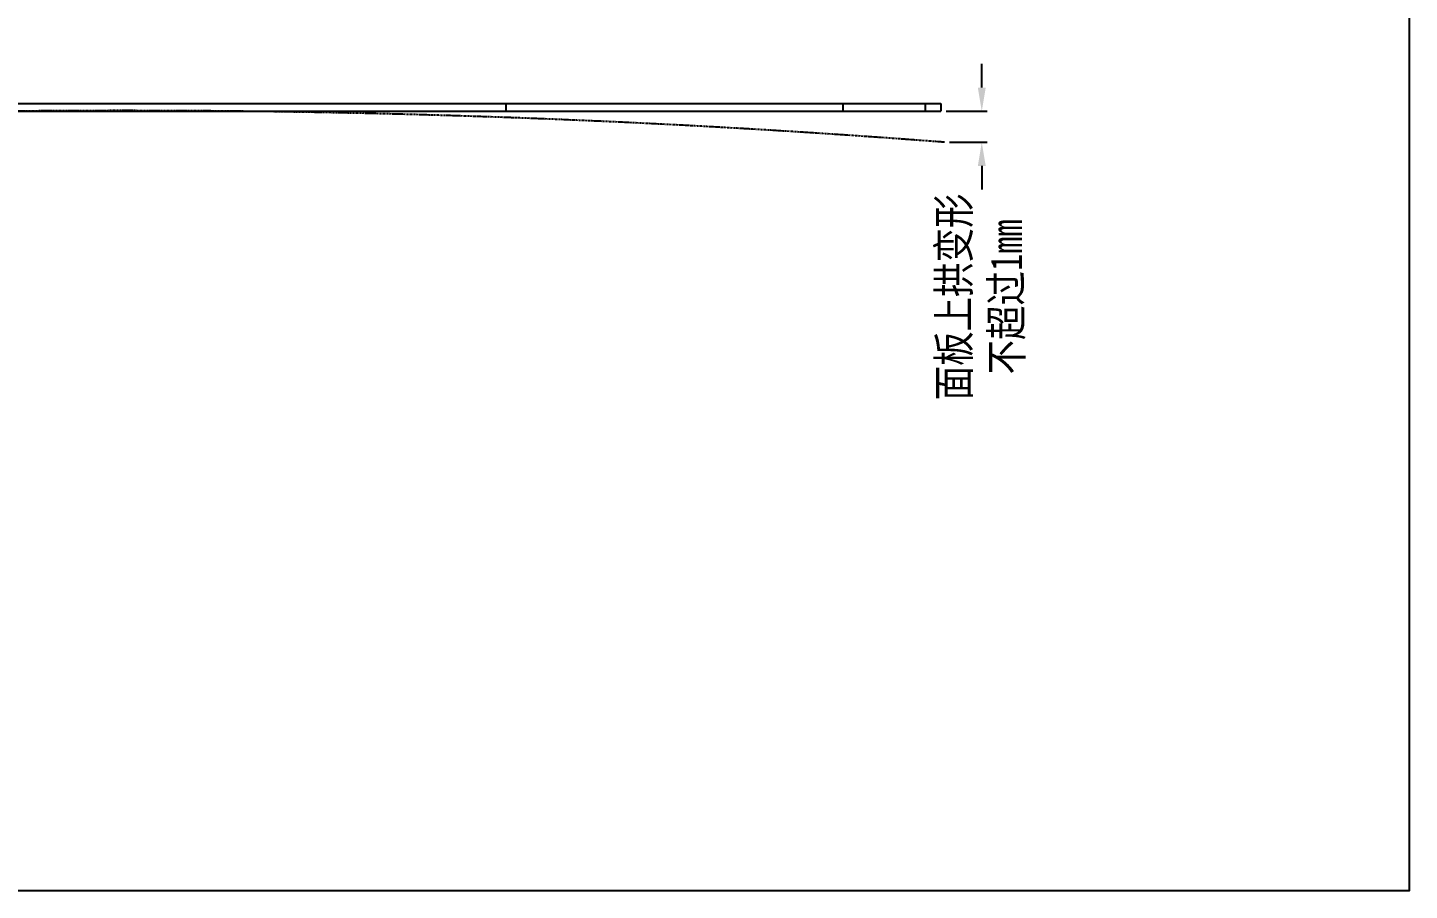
# Model space of a CAD drawing. Header units: inches. Extents: x 1466 to 2567, y -36 to 323.
# Drawn here: x 2305 to 2567.5, y -35.6 to 128.2 of the extents above; entities that cross this region are included whole.
import ezdxf

# ---------------------------------------------------------------- set-up
doc = ezdxf.new("R2010")
doc.units = ezdxf.units.IN
doc.header["$LTSCALE"] = 0.909449
doc.header["$MEASUREMENT"] = 0
doc.header["$PDMODE"] = 3
doc.header["$PDSIZE"] = 0.3125
doc.linetypes.add('CENTER', pattern=[0.6, 0.375, -0.075, 0.075, -0.075])
doc.linetypes.add('PHANTOM', pattern=[0.8, 0.45, -0.05, 0.1, -0.05, 0.1, -0.05])
doc.layers.get('0').update_dxf_attribs({"linetype": 'CONTINUOUS'})
doc.layers.get('Defpoints').update_dxf_attribs({"linetype": 'CONTINUOUS'})
doc.layers.add('DEFAULT_3', color=7, linetype='PHANTOM')
doc.styles.get("Standard").update_dxf_attribs({"font": 'txt', "width": 0.8})
doc.dimstyles.get("Standard").update_dxf_attribs({"dimtxt": 6, "dimasz": 4.5, "dimexe": 1, "dimexo": 1, "dimgap": 0.09, "dimtad": 0, "dimzin": 1, "dimdsep": 46, "dimtxsty": 'STANDARD', "dimcen": 0.09, "dimclrd": 5, "dimclre": 5, "dimclrt": 1, "dimadec": 0, "dimazin": 0, "dimtp": 0.01, "dimtm": 0.01, "dimtfac": 1, "dimtofl": 0, "dimtmove": 0, "dimatfit": 3, "dimfxl": 1, "dimtolj": 1, "dimtzin": 4, "dimarcsym": 0})

# ---------------------------------------------------------------- blocks, each defined once
blk = doc.blocks.new('*D23')
at = {"layer": 'DEFAULT_3', "color": 3, "linetype": 'ByBlock', "lineweight": -2}
for p, q in [((2486.25, 116.8), (2486.25, 121.3)), ((2479.48, 112.3), (2487.25, 112.3)), ((2480.15, 106.43), (2487.25, 106.43)), ((2486.25, 101.93), (2486.25, 97.43))]:
    blk.add_line(p, q, dxfattribs=at)
at = {"layer": 'DEFAULT_3', "color": 3, "linetype": 'ByBlock'}
for points in [[(2485.5, 116.8), (2487, 116.8), (2486.25, 112.3)], [(2485.5, 101.93), (2487, 101.93), (2486.25, 106.43)]]:
    blk.add_solid(points, dxfattribs=at)
at = {"layer": 'Defpoints', "color": 0, "linetype": 'ByBlock'}
for p in [(2478.48, 112.3), (2486.25, 112.3), (2479.15, 106.43)]:
    blk.add_point(p, dxfattribs=at)
at = {"layer": 'DEFAULT_3', "color": 3, "linetype": 'ByBlock', "insert": (2486.25, 77.05), "char_height": 6, "attachment_point": 5, "rotation": 90}
blk.add_mtext('\\A1;{\\fSimSun|b0|i0|c134|p2;面板上拱变形}\\P{\\fSimSun|b0|i0|c134|p2;不超过1mm}', dxfattribs=at)

msp = doc.modelspace()

# ---------------------------------------------------------------- linework, layer by layer
at = {"color": 7, "linetype": 'Continuous'}
for p, q in [((2183.571, 113.802), (2478.477, 113.802)), ((2395.942, 112.302), (2395.942, 113.802)), ((2459.942, 112.302), (2459.942, 113.802)), ((2475.477, 113.802), (2475.477, 112.302)), ((2478.477, 113.802), (2478.477, 112.302)), ((2183.571, 112.302), (2478.477, 112.302))]:
    msp.add_line(p, q, dxfattribs=at)
msp.add_lwpolyline([(2060.561, -35.638), (2567.457, -35.638), (2567.457, 322.773), (2060.561, 322.773)], close=True)
at = {"layer": 'DEFAULT_3', "linetype": 'CENTER'}
msp.add_arc((2323.381, -1911.878), 2024.306, 85.586689, 93.935764, dxfattribs=at)

# ---------------------------------------------------------------- dimensions: what is measured, and where the dimension line sits
at = {"layer": 'DEFAULT_3', "linetype": 'ByBlock'}
dim = msp.add_linear_dim(base=(2486.254, 112.302), p1=(2479.153, 106.426), p2=(2478.477, 112.302), angle=90, text='{\\fSimSun|b0|i0|c134|p2;面板上拱变形}\\P{\\fSimSun|b0|i0|c134|p2;不超过1mm}', dimstyle='STANDARD', override={"dimclrd": 3, "dimclre": 3, "dimclrt": 3, "dimtfillclr": 256}, dxfattribs=at)
dim.commit()
dim.dimension.update_dxf_attribs({"geometry": '*D23', "text_midpoint": (2486.254, 77.049), "dimtype": 160})

doc.saveas('drawing.dxf')
